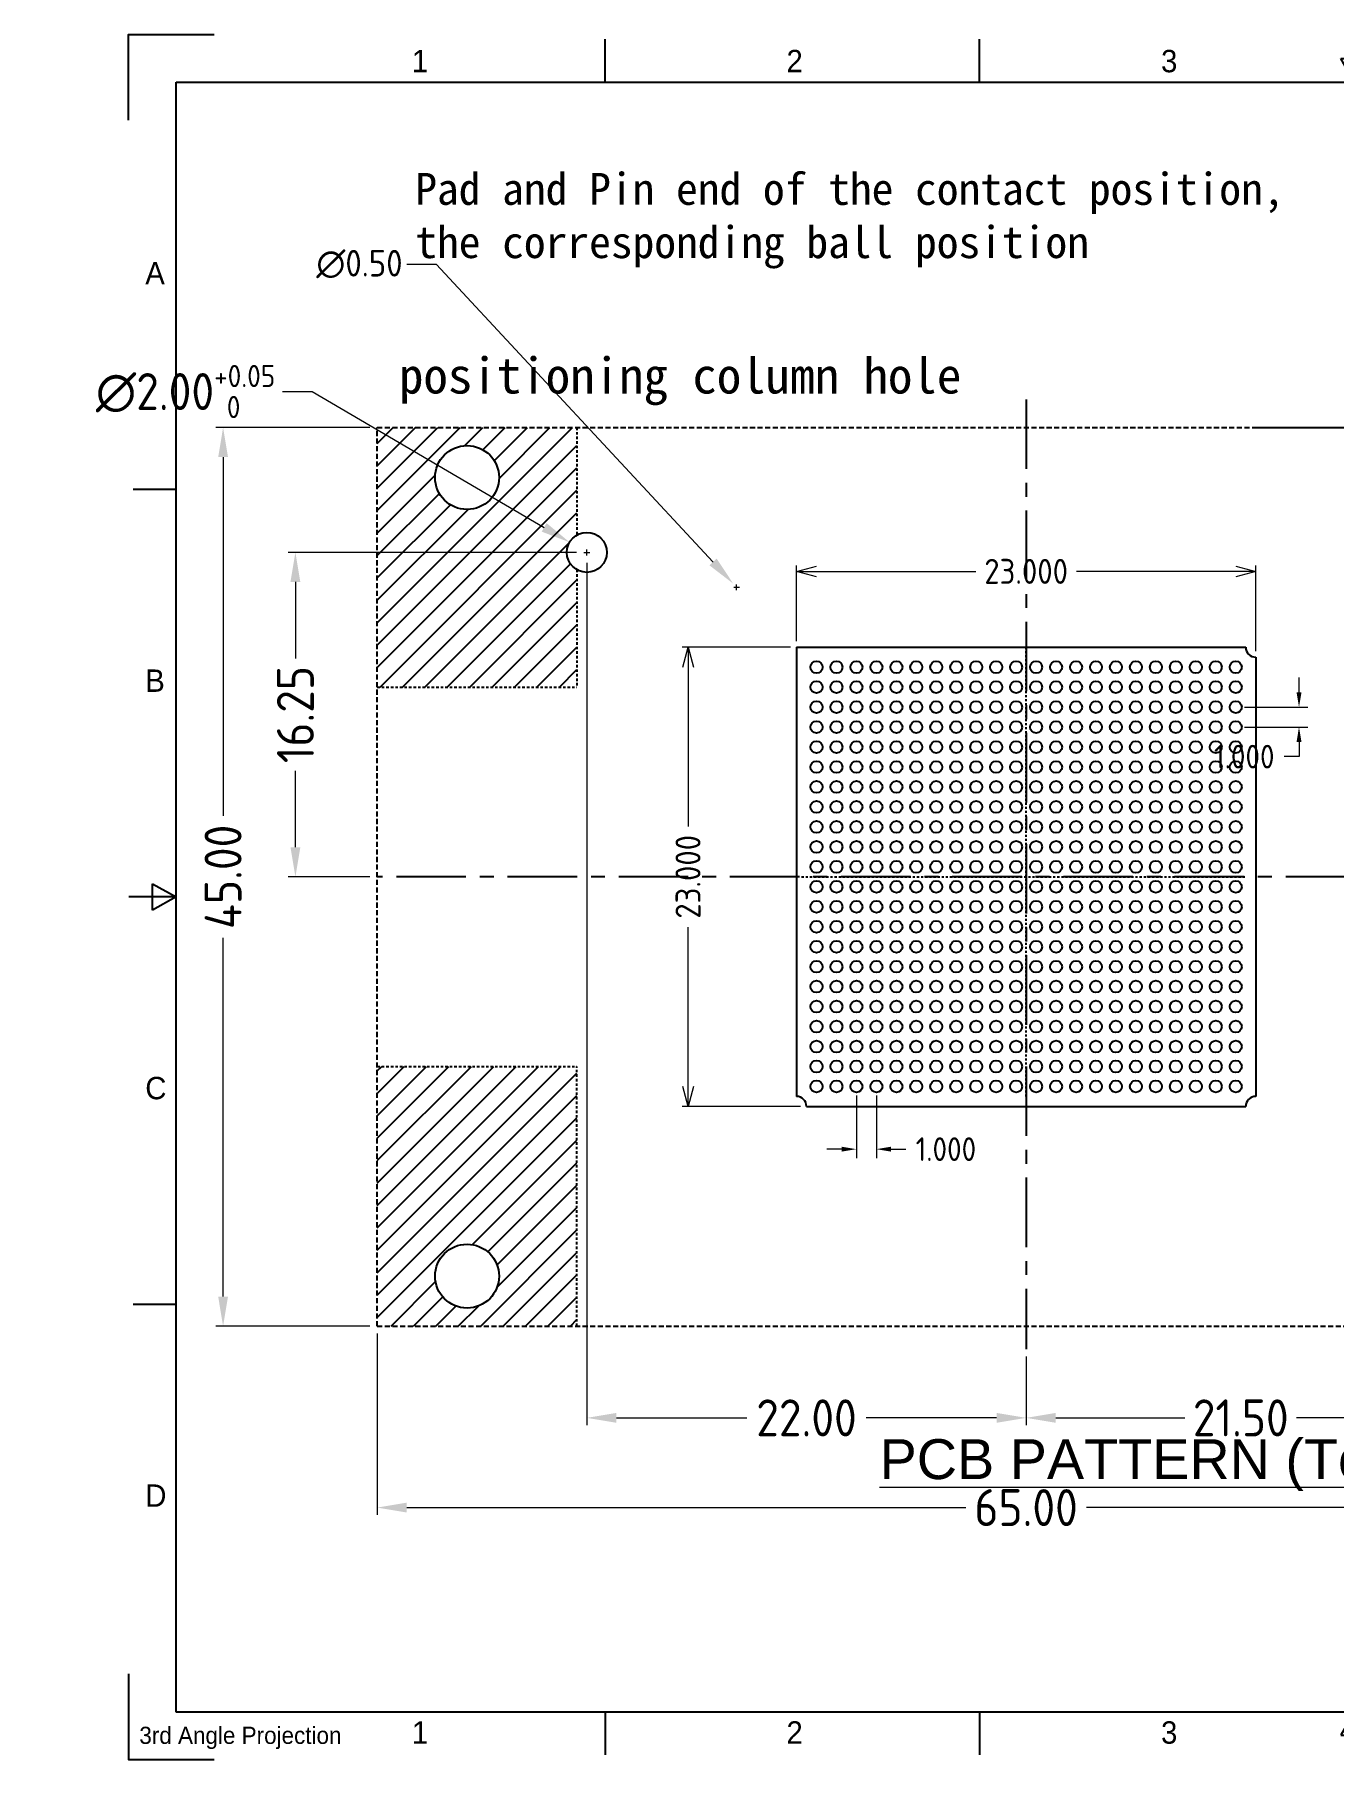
# Model space of a CAD drawing. Header units: millimetres. Extents: x 100 to 228, y 88 to 175.
# Drawn here: x 100.1 to 165.2, y 88.2 to 174.6 of the extents above; entities that cross this region are included whole.
import ezdxf

# ---------------------------------------------------------------- set-up
doc = ezdxf.new("R2010")
doc.units = ezdxf.units.MM
doc.header["$LTSCALE"] = 0.1
doc.header["$PDSIZE"] = -1
doc.linetypes.add('CENTER', pattern=[10.16, 6.35, -1.27, 1.27, -1.27])
doc.linetypes.add('HIDDEN', pattern=[1.905, 1.27, -0.635])
for name, color, linetype in [('DEFAULT_2', 8, 'HIDDEN'), ('DIM', 3, 'Continuous'), ('TuKuang', 7, 'Continuous'), ('翻蓋定位塊2x2', 30, 'Continuous')]:
    doc.layers.add(name, color=color, linetype=linetype)
doc.styles.add('1', font='romans.shx', dxfattribs={"height": 2.5})
doc.styles.add('1111', font='isocp.shx', dxfattribs={"bigfont": 'gbcbig.shx'})
doc.styles.get("Standard").update_dxf_attribs({"font": ''})
doc.styles.get('Standard').set_extended_font_data('SimSun')
doc.dimstyles.new('1111', dxfattribs={"dimtxt": 2.5, "dimasz": 0.2, "dimexe": 0.6, "dimexo": 0.6, "dimtad": 0, "dimdec": 3, "dimzin": 1, "dimdsep": 46, "dimtxsty": '1111', "dimcen": 0.2, "dimclrd": 97, "dimclre": 97, "dimclrt": 3, "dimazin": 0, "dimtfac": 1, "dimtdec": 3, "dimtofl": 0, "dimtmove": 0, "dimatfit": 3, "dimfxl": 1, "dimlwd": 5, "dimlwe": 5, "dimarcsym": 0})
doc.dimstyles.new('1111$0', dxfattribs={"dimtxt": 2.5, "dimasz": 2.5, "dimexe": 0.6, "dimexo": 0.6, "dimtad": 0, "dimdec": 3, "dimzin": 1, "dimdsep": 46, "dimtxsty": '1111', "dimcen": 0.2, "dimclrd": 97, "dimclre": 97, "dimclrt": 3, "dimazin": 0, "dimtfac": 1, "dimtdec": 3, "dimtofl": 0, "dimtmove": 0, "dimatfit": 3, "dimfxl": 1, "dimlwd": 5, "dimlwe": 5, "dimarcsym": 0})

# ---------------------------------------------------------------- blocks, each defined once
blk = doc.blocks.new('asdf456')
at = {"color": 8}
for p, q in [((1449.22, 152.96), (1448.09, 154.93)), ((1448.09, 154.93), (1450.34, 154.93)), ((1450.34, 154.93), (1449.22, 152.96)), ((1348.08, 83.25), (1348.08, 85.49)), ((1348.08, 85.49), (1350.05, 84.37)), ((1350.05, 84.37), (1348.08, 83.25)), ((1550.36, 85.49), (1548.39, 84.37)), ((1548.39, 84.37), (1550.36, 83.25)), ((1550.36, 83.25), (1550.36, 85.49)), ((1449.22, 15.77), (1448.09, 13.81)), ((1450.34, 13.81), (1449.22, 15.77)), ((1448.09, 13.81), (1450.34, 13.81))]:
    blk.add_line(p, q, dxfattribs=at)
at = {"layer": 'TuKuang', "color": 8}
for p, q in [((1449.22, 152.96), (1449.22, 156.94)), ((1386.16, 152.96), (1386.16, 156.57)), ((1417.69, 152.96), (1417.69, 156.57)), ((1480.75, 152.96), (1480.75, 156.57)), ((1512.28, 152.96), (1512.28, 156.57)), ((1350.05, 15.77), (1350.05, 152.96)), ((1350.05, 152.96), (1548.39, 152.96)), ((1548.39, 152.96), (1548.39, 15.77)), ((1350.05, 118.67), (1346.44, 118.67)), ((1548.39, 118.67), (1552, 118.67)), ((1350.05, 84.37), (1346.07, 84.37)), ((1548.39, 84.37), (1552.36, 84.37)), ((1350.05, 50.07), (1346.44, 50.07)), ((1548.39, 50.07), (1552, 50.07)), ((1548.39, 15.77), (1350.05, 15.77)), ((1386.16, 15.77), (1386.16, 12.16)), ((1417.69, 15.77), (1417.69, 12.16)), ((1449.22, 15.77), (1449.22, 11.8)), ((1480.75, 15.77), (1480.75, 12.16)), ((1512.28, 15.77), (1512.28, 12.16))]:
    blk.add_line(p, q, dxfattribs=at)
for points in [[(1346.05, 149.74), (1346.05, 156.96), (1353.27, 156.96)], [(1552.39, 149.74), (1552.39, 156.96), (1545.17, 156.96)], [(1346.05, 18.99), (1346.05, 11.77), (1353.27, 11.77)], [(1552.39, 18.99), (1552.39, 11.77), (1545.17, 11.77)]]:
    blk.add_lwpolyline(points, dxfattribs=at)
at = {"color": 8, "char_height": 1.8844, "attachment_point": 1, "style": '1'}
for s, insert, width in [('{\\f@Gulim|b0|i0|c0|p34;1}', (1369.9, 155.67), 8.3008), ('{\\f@Gulim|b0|i0|c134|p34;2}', (1401.43, 155.67), 8.3008), ('{\\f@Gulim|b0|i0|c134|p34;3}', (1432.96, 155.67), 8.3008), ('{\\f@Gulim|b0|i0|c134|p34;4}', (1464.49, 155.67), 8.3008), ('{\\f@Gulim|b0|i0|c134|p34;5}', (1496.02, 155.67), 8.3008), ('{\\f@Gulim|b0|i0|c134|p34;6}', (1529.35, 155.67), 8.3008), ('{\\f@Gulim|b0|i0|c134|p34;A}', (1347.46, 137.82), 9.0416), ('{\\f@Gulim|b0|i0|c134|p34;A}', (1549.26, 137.82), 9.0416), ('{\\f@Gulim|b0|i0|c134|p34;B}', (1347.46, 103.52), 9.0416), ('{\\f@Gulim|b0|i0|c134|p34;B}', (1549.26, 103.52), 9.0416), ('{\\f@Gulim|b0|i0|c134|p34;C}', (1347.46, 69.23), 9.0416), ('{\\f@Gulim|b0|i0|c134|p34;C}', (1549.26, 69.23), 9.0416), ('{\\f@Gulim|b0|i0|c134|p34;D}', (1347.46, 34.93), 9.0416), ('{\\f@Gulim|b0|i0|c134|p34;D}', (1549.26, 34.93), 9.0416), ('{\\f@Gulim|b0|i0|c0|p34;1}', (1369.9, 14.99), 8.3008), ('{\\f@Gulim|b0|i0|c134|p34;2}', (1401.43, 14.99), 8.3008), ('{\\f@Gulim|b0|i0|c134|p34;3}', (1432.96, 14.99), 8.3008), ('{\\f@Gulim|b0|i0|c134|p34;4}', (1464.49, 14.99), 8.3008), ('{\\f@Gulim|b0|i0|c134|p34;5}', (1496.02, 14.99), 8.3008), ('{\\f@Gulim|b0|i0|c134|p34;6}', (1529.35, 14.99), 8.3008)]:
    blk.add_mtext(s, dxfattribs=dict(at, insert=insert, width=width))
at = {"layer": 'TuKuang', "color": 8, "lineweight": 9, "insert": (1346.96, 14.53), "char_height": 1.4441, "width": 18.5479, "attachment_point": 1}
blk.add_mtext('{\\f@Gulim|b0|i0|c0|p34;\\C8;3rd Angle Projection}', dxfattribs=at)
blk = doc.blocks.new('*D15')
at = {"layer": 'DEFPOINTS', "color": 0, "transparency": 16777216}
for p in [(109.561, 154.931), (117.282, 154.931), (117.282, 109.931)]:
    blk.add_point(p, dxfattribs=at)
at = {"layer": 'DIM', "color": 97, "lineweight": 5, "transparency": 16777216}
for p, q in [((116.912, 154.931), (109.191, 154.931)), ((109.561, 153.451), (109.561, 135.484)), ((109.561, 111.411), (109.561, 129.378)), ((116.912, 109.931), (109.191, 109.931))]:
    blk.add_line(p, q, dxfattribs=at)
at = {"layer": 'DIM', "color": 97, "transparency": 16777216}
for points in [[(109.315, 153.451), (109.808, 153.451), (109.561, 154.931)], [(109.315, 111.411), (109.808, 111.411), (109.561, 109.931)]]:
    blk.add_solid(points, dxfattribs=at)
at = {"layer": 'DIM', "color": 3, "transparency": 16777216, "insert": (109.561, 132.431), "char_height": 1.85, "attachment_point": 5, "rotation": 90, "style": '1111'}
blk.add_mtext('45.00', dxfattribs=at)
blk = doc.blocks.new('*D16')
at = {"layer": 'DEFPOINTS', "color": 0, "transparency": 16777216}
for p in [(117.282, 109.931), (182.282, 109.931), (182.282, 100.842)]:
    blk.add_point(p, dxfattribs=at)
at = {"layer": 'DIM', "color": 97, "lineweight": 5, "transparency": 16777216}
for p, q in [((117.282, 109.561), (117.282, 100.472)), ((182.282, 109.561), (182.282, 100.472)), ((118.762, 100.842), (146.766, 100.842)), ((180.802, 100.842), (152.798, 100.842))]:
    blk.add_line(p, q, dxfattribs=at)
at = {"layer": 'DIM', "color": 97, "transparency": 16777216}
for points in [[(118.762, 101.088), (118.762, 100.595), (117.282, 100.842)], [(180.802, 101.088), (180.802, 100.595), (182.282, 100.842)]]:
    blk.add_solid(points, dxfattribs=at)
at = {"layer": 'DIM', "color": 3, "transparency": 16777216, "insert": (149.782, 100.842), "char_height": 1.85, "attachment_point": 5, "style": '1111'}
blk.add_mtext('65.00', dxfattribs=at)
blk = doc.blocks.new('*D17')
at = {"layer": 'DEFPOINTS', "color": 0, "transparency": 16777216}
for p in [(126.919, 149.186), (128.645, 148.176)]:
    blk.add_point(p, dxfattribs=at)
at = {"layer": 'DIM', "color": 97, "lineweight": 5, "transparency": 16777216}
for p, q in [((112.542, 156.738), (114.022, 156.738)), ((114.022, 156.738), (125.642, 149.934)), ((127.634, 148.681), (127.93, 148.681)), ((127.782, 148.533), (127.782, 148.829))]:
    blk.add_line(p, q, dxfattribs=at)
at = {"layer": 'DIM', "color": 97, "transparency": 16777216}
blk.add_solid([(125.766, 150.147), (125.517, 149.721), (126.919, 149.186)], dxfattribs=at)
at = {"layer": 'DIM', "color": 3, "transparency": 16777216, "insert": (107.682, 156.738), "char_height": 1.85, "attachment_point": 5, "style": '1111'}
blk.add_mtext('\\A1;∅2.00{\\H1.110000;\\S+0.05^  0;}', dxfattribs=at)
blk = doc.blocks.new('*D19')
at = {"layer": 'DEFPOINTS', "color": 0, "transparency": 16777216}
for p in [(135.112, 147.116), (135.452, 146.749)]:
    blk.add_point(p, dxfattribs=at)
at = {"layer": 'DIM', "color": 97, "lineweight": 5, "transparency": 16777216}
for p, q in [((118.759, 163.12), (120.239, 163.12)), ((120.239, 163.12), (134.104, 148.2)), ((135.134, 146.932), (135.43, 146.932)), ((135.282, 146.784), (135.282, 147.08))]:
    blk.add_line(p, q, dxfattribs=at)
at = {"layer": 'DIM', "color": 97, "transparency": 16777216}
blk.add_solid([(134.285, 148.368), (133.923, 148.032), (135.112, 147.116)], dxfattribs=at)
at = {"layer": 'DIM', "color": 3, "transparency": 16777216, "insert": (116.391, 163.12), "char_height": 1.332, "attachment_point": 5, "style": '1111'}
blk.add_mtext('∅0.50', dxfattribs=at)
blk = doc.blocks.new('*D20')
at = {"layer": 'DEFPOINTS', "color": 0, "transparency": 16777216}
for p in [(127.634, 148.681), (113.183, 132.432), (117.282, 132.432)]:
    blk.add_point(p, dxfattribs=at)
at = {"layer": 'DIM', "color": 97, "lineweight": 5, "transparency": 16777216}
for p, q in [((127.264, 148.681), (112.813, 148.681)), ((113.183, 147.201), (113.183, 143.37)), ((113.183, 133.912), (113.183, 137.744)), ((116.912, 132.432), (112.813, 132.432))]:
    blk.add_line(p, q, dxfattribs=at)
at = {"layer": 'DIM', "color": 97, "transparency": 16777216}
for points in [[(112.936, 147.201), (113.429, 147.201), (113.183, 148.681)], [(112.936, 133.912), (113.429, 133.912), (113.183, 132.432)]]:
    blk.add_solid(points, dxfattribs=at)
at = {"layer": 'DIM', "color": 3, "transparency": 16777216, "insert": (113.183, 140.557), "char_height": 1.85, "attachment_point": 5, "rotation": 90, "style": '1111'}
blk.add_mtext('16.25', dxfattribs=at)
blk = doc.blocks.new('*D21')
at = {"layer": 'DEFPOINTS', "color": 0, "transparency": 16777216}
for p in [(127.782, 148.533), (149.782, 108.773), (149.782, 105.335)]:
    blk.add_point(p, dxfattribs=at)
at = {"layer": 'DIM', "color": 97, "lineweight": 5, "transparency": 16777216}
for p, q in [((127.782, 148.163), (127.782, 104.965)), ((149.782, 108.403), (149.782, 104.965)), ((129.262, 105.335), (135.798, 105.335)), ((148.302, 105.335), (141.766, 105.335))]:
    blk.add_line(p, q, dxfattribs=at)
at = {"layer": 'DIM', "color": 97, "transparency": 16777216}
for points in [[(129.262, 105.582), (129.262, 105.089), (127.782, 105.335)], [(148.302, 105.582), (148.302, 105.089), (149.782, 105.335)]]:
    blk.add_solid(points, dxfattribs=at)
at = {"layer": 'DIM', "color": 3, "transparency": 16777216, "insert": (138.782, 105.335), "char_height": 1.85, "attachment_point": 5, "style": '1111'}
blk.add_mtext('22.00', dxfattribs=at)
blk = doc.blocks.new('*D22')
at = {"layer": 'DEFPOINTS', "color": 0, "transparency": 16777216}
for p in [(171.282, 116.033), (149.782, 108.773), (149.782, 105.335)]:
    blk.add_point(p, dxfattribs=at)
at = {"layer": 'DIM', "color": 97, "lineweight": 5, "transparency": 16777216}
for p, q in [((171.282, 115.663), (171.282, 104.965)), ((149.782, 108.403), (149.782, 104.965)), ((151.262, 105.335), (157.733, 105.335)), ((169.802, 105.335), (163.331, 105.335))]:
    blk.add_line(p, q, dxfattribs=at)
at = {"layer": 'DIM', "color": 97, "transparency": 16777216}
for points in [[(151.262, 105.582), (151.262, 105.089), (149.782, 105.335)], [(169.802, 105.582), (169.802, 105.089), (171.282, 105.335)]]:
    blk.add_solid(points, dxfattribs=at)
at = {"layer": 'DIM', "color": 3, "transparency": 16777216, "insert": (160.532, 105.335), "char_height": 1.85, "attachment_point": 5, "style": '1111'}
blk.add_mtext('21.50', dxfattribs=at)
blk = doc.blocks.new('*D24')
at = {"color": 97, "lineweight": 5, "transparency": 16777216}
for p, q in [((141.282, 121.488), (141.282, 118.349)), ((142.282, 121.488), (142.282, 118.349)), ((140.542, 118.793), (139.802, 118.793)), ((143.022, 118.793), (143.762, 118.793))]:
    blk.add_line(p, q, dxfattribs=at)
at = {"color": 97, "transparency": 16777216}
for points in [[(140.542, 118.916), (140.542, 118.669), (141.282, 118.793)], [(143.022, 118.916), (143.022, 118.669), (142.282, 118.793)]]:
    blk.add_solid(points, dxfattribs=at)
at = {"layer": 'DEFPOINTS', "color": 0, "transparency": 16777216}
for p in [(141.282, 121.932), (142.282, 121.932), (142.282, 118.793)]:
    blk.add_point(p, dxfattribs=at)
at = {"color": 3, "transparency": 16777216, "insert": (145.764, 118.793), "char_height": 1.184, "attachment_point": 5, "style": '1111'}
blk.add_mtext('1.000', dxfattribs=at)
blk = doc.blocks.new('*D25')
at = {"color": 97, "lineweight": 5, "transparency": 16777216}
for p, q in [((163.45, 141.672), (163.45, 142.412)), ((160.726, 140.932), (163.894, 140.932)), ((160.726, 139.932), (163.894, 139.932)), ((163.45, 139.192), (163.45, 138.452)), ((163.45, 138.452), (162.71, 138.452))]:
    blk.add_line(p, q, dxfattribs=at)
at = {"color": 97, "transparency": 16777216}
for points in [[(163.327, 141.672), (163.574, 141.672), (163.45, 140.932)], [(163.327, 139.192), (163.574, 139.192), (163.45, 139.932)]]:
    blk.add_solid(points, dxfattribs=at)
at = {"layer": 'DEFPOINTS', "color": 0, "transparency": 16777216}
for p in [(160.282, 140.932), (160.282, 139.932), (163.45, 139.932)]:
    blk.add_point(p, dxfattribs=at)
at = {"color": 3, "transparency": 16777216, "insert": (160.708, 138.452), "char_height": 1.184, "attachment_point": 5, "style": '1111'}
blk.add_mtext('1.000', dxfattribs=at)
blk = doc.blocks.new('_Open30')
at = {"color": 0, "linetype": 'ByBlock', "lineweight": -2}
for p, q in [((-1, 0.268), (0, 0)), ((0, 0), (-1, -0.268)), ((0, 0), (-1, 0))]:
    blk.add_line(p, q, dxfattribs=at)
blk = doc.blocks.new('*D26')
at = {"color": 97, "lineweight": 5, "ltscale": 0.5, "transparency": 16777216}
for p, q in [((137.982, 143.932), (132.548, 143.932)), ((132.848, 142.932), (132.848, 134.949)), ((132.848, 121.932), (132.848, 129.916)), ((138.482, 120.932), (132.548, 120.932))]:
    blk.add_line(p, q, dxfattribs=at)
at = {"layer": 'DEFPOINTS', "color": 0, "ltscale": 0.5, "transparency": 16777216}
for p in [(138.282, 143.932), (132.848, 120.932), (138.782, 120.932)]:
    blk.add_point(p, dxfattribs=at)
at = {"color": 97, "lineweight": 5, "ltscale": 0.5, "transparency": 16777216}
for p, rotation in [((132.848, 143.932), 90), ((132.848, 120.932), 270)]:
    blk.add_blockref('_Open30', p, dxfattribs=dict(at, rotation=rotation))
at = {"color": 3, "ltscale": 0.5, "transparency": 16777216, "insert": (132.848, 132.432), "char_height": 1.25, "attachment_point": 5, "rotation": 90, "style": '1111'}
blk.add_mtext('23.000', dxfattribs=at)
blk = doc.blocks.new('*D27')
at = {"color": 97, "lineweight": 5, "ltscale": 0.5, "transparency": 16777216}
for p, q in [((138.282, 144.232), (138.282, 148.03)), ((161.282, 143.732), (161.282, 148.03)), ((139.282, 147.73), (147.266, 147.73)), ((160.282, 147.73), (152.298, 147.73))]:
    blk.add_line(p, q, dxfattribs=at)
at = {"layer": 'DEFPOINTS', "color": 0, "ltscale": 0.5, "transparency": 16777216}
for p in [(161.282, 147.73), (138.282, 143.932), (161.282, 143.432)]:
    blk.add_point(p, dxfattribs=at)
at = {"color": 97, "lineweight": 5, "ltscale": 0.5, "transparency": 16777216, "rotation": 180}
blk.add_blockref('_Open30', (138.282, 147.73), dxfattribs=at)
at = {"color": 97, "lineweight": 5, "ltscale": 0.5, "transparency": 16777216}
blk.add_blockref('_Open30', (161.282, 147.73), dxfattribs=at)
at = {"color": 3, "ltscale": 0.5, "transparency": 16777216, "insert": (149.782, 147.73), "char_height": 1.25, "attachment_point": 5, "style": '1111'}
blk.add_mtext('23.000', dxfattribs=at)

msp = doc.modelspace()

# ---------------------------------------------------------------- hatches: boundary and pattern name
at = {"ltscale": 0.5}
h = msp.add_hatch(dxfattribs=at)
h.set_pattern_fill('ANSI31', color=0, scale=0.25, style=0)
h.set_pattern_definition([(45, (-601.6315, 787.8767), (-0.561266, 0.561266), [])])
h.paths.add_polyline_path([(127.2819, 122.9312), (117.2819, 122.9312), (117.2819, 109.9312), (127.2819, 109.9312)])
h.paths.add_polyline_path([(123.3819, 112.4338, -1), (120.1819, 112.4338, -1)], flags=16)
h.paths.add_polyline_path([(127.2819, 147.8151, -0.2679492), (126.7819, 148.6812, -0.2679492), (127.2819, 149.5472), (127.2819, 154.9312), (117.2819, 154.9312), (117.2819, 141.9338), (127.2819, 141.9338)])
h.paths.add_polyline_path([(120.1819, 152.4312, -1), (123.3819, 152.4312, -1)], flags=16)
h.paths.add_polyline_path([(182.2819, 154.9312), (172.2819, 154.9312), (172.2819, 141.9338), (182.2819, 141.9338)])
h.paths.add_polyline_path([(176.1819, 152.4312, -1), (179.3819, 152.4312, -1)], flags=16)
h.paths.add_polyline_path([(182.2819, 122.9312), (172.2819, 122.9312), (172.2819, 109.9312), (182.2819, 109.9312)])
h.paths.add_polyline_path([(179.3819, 112.4338, -1), (176.1819, 112.4338, -1)], flags=16)

# ---------------------------------------------------------------- linework, layer by layer
at = {"linetype": 'HIDDEN', "ltscale": 2}
for p, q in [((117.2819, 154.9312), (182.2819, 154.9312)), ((117.2819, 109.9312), (117.2819, 154.9312)), ((117.2819, 109.9312), (182.2819, 109.9312))]:
    msp.add_line(p, q, dxfattribs=at)
at = {"color": 0}
for p, q in [((161.1819, 154.9312), (182.2819, 154.9312)), ((138.2819, 143.9325), (138.2819, 121.4325)), ((138.2819, 143.9325), (160.7819, 143.9325)), ((161.2819, 143.4325), (161.2819, 121.4325)), ((138.7819, 120.9325), (160.7819, 120.9325))]:
    msp.add_line(p, q, dxfattribs=at)
at = {"color": 1, "linetype": 'CENTER', "ltscale": 0.09}
msp.add_line((149.7819, 121.4325), (149.7819, 143.9325), dxfattribs=at)
at = {"color": 1, "linetype": 'CENTER', "ltscale": 0.178}
msp.add_line((138.5319, 132.4325), (160.7819, 132.4325), dxfattribs=at)
at = {"color": 0}
for centre, radius in [((121.7819, 152.4312), 1.6), ((139.2819, 142.9325), 0.3), ((140.2819, 142.9325), 0.3), ((141.2819, 142.9325), 0.3), ((142.2819, 142.9325), 0.3), ((143.2819, 142.9325), 0.3), ((144.2819, 142.9325), 0.3), ((145.2819, 142.9325), 0.3), ((146.2819, 142.9325), 0.3), ((147.2819, 142.9325), 0.3), ((148.2819, 142.9325), 0.3), ((149.2819, 142.9325), 0.3), ((150.2819, 142.9325), 0.3), ((151.2819, 142.9325), 0.3), ((152.2819, 142.9325), 0.3), ((153.2819, 142.9325), 0.3), ((154.2819, 142.9325), 0.3), ((155.2819, 142.9325), 0.3), ((156.2819, 142.9325), 0.3), ((157.2819, 142.9325), 0.3), ((158.2819, 142.9325), 0.3), ((159.2819, 142.9325), 0.3), ((160.2819, 142.9325), 0.3), ((139.2819, 141.9325), 0.3), ((140.2819, 141.9325), 0.3), ((141.2819, 141.9325), 0.3), ((142.2819, 141.9325), 0.3), ((143.2819, 141.9325), 0.3), ((144.2819, 141.9325), 0.3), ((145.2819, 141.9325), 0.3), ((146.2819, 141.9325), 0.3), ((147.2819, 141.9325), 0.3), ((148.2819, 141.9325), 0.3), ((149.2819, 141.9325), 0.3), ((150.2819, 141.9325), 0.3), ((151.2819, 141.9325), 0.3), ((152.2819, 141.9325), 0.3), ((153.2819, 141.9325), 0.3), ((154.2819, 141.9325), 0.3), ((155.2819, 141.9325), 0.3), ((156.2819, 141.9325), 0.3), ((157.2819, 141.9325), 0.3), ((158.2819, 141.9325), 0.3), ((159.2819, 141.9325), 0.3), ((160.2819, 141.9325), 0.3), ((139.2819, 140.9325), 0.3), ((140.2819, 140.9325), 0.3), ((141.2819, 140.9325), 0.3), ((142.2819, 140.9325), 0.3), ((143.2819, 140.9325), 0.3), ((144.2819, 140.9325), 0.3), ((145.2819, 140.9325), 0.3), ((146.2819, 140.9325), 0.3), ((147.2819, 140.9325), 0.3), ((148.2819, 140.9325), 0.3), ((149.2819, 140.9325), 0.3), ((150.2819, 140.9325), 0.3), ((151.2819, 140.9325), 0.3), ((152.2819, 140.9325), 0.3), ((153.2819, 140.9325), 0.3), ((154.2819, 140.9325), 0.3), ((155.2819, 140.9325), 0.3), ((156.2819, 140.9325), 0.3), ((157.2819, 140.9325), 0.3), ((158.2819, 140.9325), 0.3), ((159.2819, 140.9325), 0.3), ((160.2819, 140.9325), 0.3), ((139.2819, 139.9325), 0.3), ((140.2819, 139.9325), 0.3), ((141.2819, 139.9325), 0.3), ((142.2819, 139.9325), 0.3), ((143.2819, 139.9325), 0.3), ((144.2819, 139.9325), 0.3), ((145.2819, 139.9325), 0.3), ((146.2819, 139.9325), 0.3), ((147.2819, 139.9325), 0.3), ((148.2819, 139.9325), 0.3), ((149.2819, 139.9325), 0.3), ((150.2819, 139.9325), 0.3), ((151.2819, 139.9325), 0.3), ((152.2819, 139.9325), 0.3), ((153.2819, 139.9325), 0.3), ((154.2819, 139.9325), 0.3), ((155.2819, 139.9325), 0.3), ((156.2819, 139.9325), 0.3), ((157.2819, 139.9325), 0.3), ((158.2819, 139.9325), 0.3), ((159.2819, 139.9325), 0.3), ((160.2819, 139.9325), 0.3), ((139.2819, 138.9325), 0.3), ((140.2819, 138.9325), 0.3), ((141.2819, 138.9325), 0.3), ((142.2819, 138.9325), 0.3), ((143.2819, 138.9325), 0.3), ((144.2819, 138.9325), 0.3), ((145.2819, 138.9325), 0.3), ((146.2819, 138.9325), 0.3), ((147.2819, 138.9325), 0.3), ((148.2819, 138.9325), 0.3), ((149.2819, 138.9325), 0.3), ((150.2819, 138.9325), 0.3), ((151.2819, 138.9325), 0.3), ((152.2819, 138.9325), 0.3), ((153.2819, 138.9325), 0.3), ((154.2819, 138.9325), 0.3), ((155.2819, 138.9325), 0.3), ((156.2819, 138.9325), 0.3), ((157.2819, 138.9325), 0.3), ((158.2819, 138.9325), 0.3), ((159.2819, 138.9325), 0.3), ((160.2819, 138.9325), 0.3), ((139.2819, 137.9325), 0.3), ((140.2819, 137.9325), 0.3), ((141.2819, 137.9325), 0.3), ((142.2819, 137.9325), 0.3), ((143.2819, 137.9325), 0.3), ((144.2819, 137.9325), 0.3), ((145.2819, 137.9325), 0.3), ((146.2819, 137.9325), 0.3), ((147.2819, 137.9325), 0.3), ((148.2819, 137.9325), 0.3), ((149.2819, 137.9325), 0.3), ((150.2819, 137.9325), 0.3), ((151.2819, 137.9325), 0.3), ((152.2819, 137.9325), 0.3), ((153.2819, 137.9325), 0.3), ((154.2819, 137.9325), 0.3), ((155.2819, 137.9325), 0.3), ((156.2819, 137.9325), 0.3), ((157.2819, 137.9325), 0.3), ((158.2819, 137.9325), 0.3), ((159.2819, 137.9325), 0.3), ((160.2819, 137.9325), 0.3), ((139.2819, 136.9325), 0.3), ((140.2819, 136.9325), 0.3), ((141.2819, 136.9325), 0.3), ((142.2819, 136.9325), 0.3), ((143.2819, 136.9325), 0.3), ((144.2819, 136.9325), 0.3), ((145.2819, 136.9325), 0.3), ((146.2819, 136.9325), 0.3), ((147.2819, 136.9325), 0.3), ((148.2819, 136.9325), 0.3), ((149.2819, 136.9325), 0.3), ((150.2819, 136.9325), 0.3), ((151.2819, 136.9325), 0.3), ((152.2819, 136.9325), 0.3), ((153.2819, 136.9325), 0.3), ((154.2819, 136.9325), 0.3), ((155.2819, 136.9325), 0.3), ((156.2819, 136.9325), 0.3), ((157.2819, 136.9325), 0.3), ((158.2819, 136.9325), 0.3), ((159.2819, 136.9325), 0.3), ((160.2819, 136.9325), 0.3), ((139.2819, 135.9325), 0.3), ((140.2819, 135.9325), 0.3), ((141.2819, 135.9325), 0.3), ((142.2819, 135.9325), 0.3), ((143.2819, 135.9325), 0.3), ((144.2819, 135.9325), 0.3), ((145.2819, 135.9325), 0.3), ((146.2819, 135.9325), 0.3), ((147.2819, 135.9325), 0.3), ((148.2819, 135.9325), 0.3), ((149.2819, 135.9325), 0.3), ((150.2819, 135.9325), 0.3), ((151.2819, 135.9325), 0.3), ((152.2819, 135.9325), 0.3), ((153.2819, 135.9325), 0.3), ((154.2819, 135.9325), 0.3), ((155.2819, 135.9325), 0.3), ((156.2819, 135.9325), 0.3), ((157.2819, 135.9325), 0.3), ((158.2819, 135.9325), 0.3), ((159.2819, 135.9325), 0.3), ((160.2819, 135.9325), 0.3), ((139.2819, 134.9325), 0.3), ((140.2819, 134.9325), 0.3), ((141.2819, 134.9325), 0.3), ((142.2819, 134.9325), 0.3), ((143.2819, 134.9325), 0.3), ((144.2819, 134.9325), 0.3), ((145.2819, 134.9325), 0.3), ((146.2819, 134.9325), 0.3), ((147.2819, 134.9325), 0.3), ((148.2819, 134.9325), 0.3), ((149.2819, 134.9325), 0.3), ((150.2819, 134.9325), 0.3), ((151.2819, 134.9325), 0.3), ((152.2819, 134.9325), 0.3), ((153.2819, 134.9325), 0.3), ((154.2819, 134.9325), 0.3), ((155.2819, 134.9325), 0.3), ((156.2819, 134.9325), 0.3), ((157.2819, 134.9325), 0.3), ((158.2819, 134.9325), 0.3), ((159.2819, 134.9325), 0.3), ((160.2819, 134.9325), 0.3), ((139.2819, 133.9325), 0.3), ((140.2819, 133.9325), 0.3), ((141.2819, 133.9325), 0.3), ((142.2819, 133.9325), 0.3), ((143.2819, 133.9325), 0.3), ((144.2819, 133.9325), 0.3), ((145.2819, 133.9325), 0.3), ((146.2819, 133.9325), 0.3), ((147.2819, 133.9325), 0.3), ((148.2819, 133.9325), 0.3), ((149.2819, 133.9325), 0.3), ((150.2819, 133.9325), 0.3), ((151.2819, 133.9325), 0.3), ((152.2819, 133.9325), 0.3), ((153.2819, 133.9325), 0.3), ((154.2819, 133.9325), 0.3), ((155.2819, 133.9325), 0.3), ((156.2819, 133.9325), 0.3), ((157.2819, 133.9325), 0.3), ((158.2819, 133.9325), 0.3), ((159.2819, 133.9325), 0.3), ((160.2819, 133.9325), 0.3), ((139.2819, 132.9325), 0.3), ((140.2819, 132.9325), 0.3), ((141.2819, 132.9325), 0.3), ((142.2819, 132.9325), 0.3), ((143.2819, 132.9325), 0.3), ((144.2819, 132.9325), 0.3), ((145.2819, 132.9325), 0.3), ((146.2819, 132.9325), 0.3), ((147.2819, 132.9325), 0.3), ((148.2819, 132.9325), 0.3), ((149.2819, 132.9325), 0.3), ((150.2819, 132.9325), 0.3), ((151.2819, 132.9325), 0.3), ((152.2819, 132.9325), 0.3), ((153.2819, 132.9325), 0.3), ((154.2819, 132.9325), 0.3), ((155.2819, 132.9325), 0.3), ((156.2819, 132.9325), 0.3), ((157.2819, 132.9325), 0.3), ((158.2819, 132.9325), 0.3), ((159.2819, 132.9325), 0.3), ((160.2819, 132.9325), 0.3), ((139.2819, 131.9325), 0.3), ((140.2819, 131.9325), 0.3), ((141.2819, 131.9325), 0.3), ((142.2819, 131.9325), 0.3), ((143.2819, 131.9325), 0.3), ((144.2819, 131.9325), 0.3), ((145.2819, 131.9325), 0.3), ((146.2819, 131.9325), 0.3), ((147.2819, 131.9325), 0.3), ((148.2819, 131.9325), 0.3), ((149.2819, 131.9325), 0.3), ((150.2819, 131.9325), 0.3), ((151.2819, 131.9325), 0.3), ((152.2819, 131.9325), 0.3), ((153.2819, 131.9325), 0.3), ((154.2819, 131.9325), 0.3), ((155.2819, 131.9325), 0.3), ((156.2819, 131.9325), 0.3), ((157.2819, 131.9325), 0.3), ((158.2819, 131.9325), 0.3), ((159.2819, 131.9325), 0.3), ((160.2819, 131.9325), 0.3), ((139.2819, 130.9325), 0.3), ((140.2819, 130.9325), 0.3), ((141.2819, 130.9325), 0.3), ((142.2819, 130.9325), 0.3), ((143.2819, 130.9325), 0.3), ((144.2819, 130.9325), 0.3), ((145.2819, 130.9325), 0.3), ((146.2819, 130.9325), 0.3), ((147.2819, 130.9325), 0.3), ((148.2819, 130.9325), 0.3), ((149.2819, 130.9325), 0.3), ((150.2819, 130.9325), 0.3), ((151.2819, 130.9325), 0.3), ((152.2819, 130.9325), 0.3), ((153.2819, 130.9325), 0.3), ((154.2819, 130.9325), 0.3), ((155.2819, 130.9325), 0.3), ((156.2819, 130.9325), 0.3), ((157.2819, 130.9325), 0.3), ((158.2819, 130.9325), 0.3), ((159.2819, 130.9325), 0.3), ((160.2819, 130.9325), 0.3), ((139.2819, 129.9325), 0.3), ((140.2819, 129.9325), 0.3), ((141.2819, 129.9325), 0.3), ((142.2819, 129.9325), 0.3), ((143.2819, 129.9325), 0.3), ((144.2819, 129.9325), 0.3), ((145.2819, 129.9325), 0.3), ((146.2819, 129.9325), 0.3), ((147.2819, 129.9325), 0.3), ((148.2819, 129.9325), 0.3), ((149.2819, 129.9325), 0.3), ((150.2819, 129.9325), 0.3), ((151.2819, 129.9325), 0.3), ((152.2819, 129.9325), 0.3), ((153.2819, 129.9325), 0.3), ((154.2819, 129.9325), 0.3), ((155.2819, 129.9325), 0.3), ((156.2819, 129.9325), 0.3), ((157.2819, 129.9325), 0.3), ((158.2819, 129.9325), 0.3), ((159.2819, 129.9325), 0.3), ((160.2819, 129.9325), 0.3), ((139.2819, 128.9325), 0.3), ((140.2819, 128.9325), 0.3), ((141.2819, 128.9325), 0.3), ((142.2819, 128.9325), 0.3), ((143.2819, 128.9325), 0.3), ((144.2819, 128.9325), 0.3), ((145.2819, 128.9325), 0.3), ((146.2819, 128.9325), 0.3), ((147.2819, 128.9325), 0.3), ((148.2819, 128.9325), 0.3), ((149.2819, 128.9325), 0.3), ((150.2819, 128.9325), 0.3), ((151.2819, 128.9325), 0.3), ((152.2819, 128.9325), 0.3), ((153.2819, 128.9325), 0.3), ((154.2819, 128.9325), 0.3), ((155.2819, 128.9325), 0.3), ((156.2819, 128.9325), 0.3), ((157.2819, 128.9325), 0.3), ((158.2819, 128.9325), 0.3), ((159.2819, 128.9325), 0.3), ((160.2819, 128.9325), 0.3), ((139.2819, 127.9325), 0.3), ((140.2819, 127.9325), 0.3), ((141.2819, 127.9325), 0.3), ((142.2819, 127.9325), 0.3), ((143.2819, 127.9325), 0.3), ((144.2819, 127.9325), 0.3), ((145.2819, 127.9325), 0.3), ((146.2819, 127.9325), 0.3), ((147.2819, 127.9325), 0.3), ((148.2819, 127.9325), 0.3), ((149.2819, 127.9325), 0.3), ((150.2819, 127.9325), 0.3), ((151.2819, 127.9325), 0.3), ((152.2819, 127.9325), 0.3), ((153.2819, 127.9325), 0.3), ((154.2819, 127.9325), 0.3), ((155.2819, 127.9325), 0.3), ((156.2819, 127.9325), 0.3), ((157.2819, 127.9325), 0.3), ((158.2819, 127.9325), 0.3), ((159.2819, 127.9325), 0.3), ((160.2819, 127.9325), 0.3), ((139.2819, 126.9325), 0.3), ((140.2819, 126.9325), 0.3), ((141.2819, 126.9325), 0.3), ((142.2819, 126.9325), 0.3), ((143.2819, 126.9325), 0.3), ((144.2819, 126.9325), 0.3), ((145.2819, 126.9325), 0.3), ((146.2819, 126.9325), 0.3), ((147.2819, 126.9325), 0.3), ((148.2819, 126.9325), 0.3), ((149.2819, 126.9325), 0.3), ((150.2819, 126.9325), 0.3), ((151.2819, 126.9325), 0.3), ((152.2819, 126.9325), 0.3), ((153.2819, 126.9325), 0.3), ((154.2819, 126.9325), 0.3), ((155.2819, 126.9325), 0.3), ((156.2819, 126.9325), 0.3), ((157.2819, 126.9325), 0.3), ((158.2819, 126.9325), 0.3), ((159.2819, 126.9325), 0.3), ((160.2819, 126.9325), 0.3), ((139.2819, 125.9325), 0.3), ((140.2819, 125.9325), 0.3), ((141.2819, 125.9325), 0.3), ((142.2819, 125.9325), 0.3), ((143.2819, 125.9325), 0.3), ((144.2819, 125.9325), 0.3), ((145.2819, 125.9325), 0.3), ((146.2819, 125.9325), 0.3), ((147.2819, 125.9325), 0.3), ((148.2819, 125.9325), 0.3), ((149.2819, 125.9325), 0.3), ((150.2819, 125.9325), 0.3), ((151.2819, 125.9325), 0.3), ((152.2819, 125.9325), 0.3), ((153.2819, 125.9325), 0.3), ((154.2819, 125.9325), 0.3), ((155.2819, 125.9325), 0.3), ((156.2819, 125.9325), 0.3), ((157.2819, 125.9325), 0.3), ((158.2819, 125.9325), 0.3), ((159.2819, 125.9325), 0.3), ((160.2819, 125.9325), 0.3), ((139.2819, 124.9325), 0.3), ((140.2819, 124.9325), 0.3), ((141.2819, 124.9325), 0.3), ((142.2819, 124.9325), 0.3), ((143.2819, 124.9325), 0.3), ((144.2819, 124.9325), 0.3), ((145.2819, 124.9325), 0.3), ((146.2819, 124.9325), 0.3), ((147.2819, 124.9325), 0.3), ((148.2819, 124.9325), 0.3), ((149.2819, 124.9325), 0.3), ((150.2819, 124.9325), 0.3), ((151.2819, 124.9325), 0.3), ((152.2819, 124.9325), 0.3), ((153.2819, 124.9325), 0.3), ((154.2819, 124.9325), 0.3), ((155.2819, 124.9325), 0.3), ((156.2819, 124.9325), 0.3), ((157.2819, 124.9325), 0.3), ((158.2819, 124.9325), 0.3), ((159.2819, 124.9325), 0.3), ((160.2819, 124.9325), 0.3), ((139.2819, 123.9325), 0.3), ((140.2819, 123.9325), 0.3), ((141.2819, 123.9325), 0.3), ((142.2819, 123.9325), 0.3), ((143.2819, 123.9325), 0.3), ((144.2819, 123.9325), 0.3), ((145.2819, 123.9325), 0.3), ((146.2819, 123.9325), 0.3), ((147.2819, 123.9325), 0.3), ((148.2819, 123.9325), 0.3), ((149.2819, 123.9325), 0.3), ((150.2819, 123.9325), 0.3), ((151.2819, 123.9325), 0.3), ((152.2819, 123.9325), 0.3), ((153.2819, 123.9325), 0.3), ((154.2819, 123.9325), 0.3), ((155.2819, 123.9325), 0.3), ((156.2819, 123.9325), 0.3), ((157.2819, 123.9325), 0.3), ((158.2819, 123.9325), 0.3), ((159.2819, 123.9325), 0.3), ((160.2819, 123.9325), 0.3), ((139.2819, 122.9325), 0.3), ((140.2819, 122.9325), 0.3), ((141.2819, 122.9325), 0.3), ((142.2819, 122.9325), 0.3), ((143.2819, 122.9325), 0.3), ((144.2819, 122.9325), 0.3), ((145.2819, 122.9325), 0.3), ((146.2819, 122.9325), 0.3), ((147.2819, 122.9325), 0.3), ((148.2819, 122.9325), 0.3), ((149.2819, 122.9325), 0.3), ((150.2819, 122.9325), 0.3), ((151.2819, 122.9325), 0.3), ((152.2819, 122.9325), 0.3), ((153.2819, 122.9325), 0.3), ((154.2819, 122.9325), 0.3), ((155.2819, 122.9325), 0.3), ((156.2819, 122.9325), 0.3), ((157.2819, 122.9325), 0.3), ((158.2819, 122.9325), 0.3), ((159.2819, 122.9325), 0.3), ((160.2819, 122.9325), 0.3), ((139.2819, 121.9325), 0.3), ((140.2819, 121.9325), 0.3), ((141.2819, 121.9325), 0.3), ((142.2819, 121.9325), 0.3), ((143.2819, 121.9325), 0.3), ((144.2819, 121.9325), 0.3), ((145.2819, 121.9325), 0.3), ((146.2819, 121.9325), 0.3), ((147.2819, 121.9325), 0.3), ((148.2819, 121.9325), 0.3), ((149.2819, 121.9325), 0.3), ((150.2819, 121.9325), 0.3), ((151.2819, 121.9325), 0.3), ((152.2819, 121.9325), 0.3), ((153.2819, 121.9325), 0.3), ((154.2819, 121.9325), 0.3), ((155.2819, 121.9325), 0.3), ((156.2819, 121.9325), 0.3), ((157.2819, 121.9325), 0.3), ((158.2819, 121.9325), 0.3), ((159.2819, 121.9325), 0.3), ((160.2819, 121.9325), 0.3), ((121.7819, 112.4338), 1.6)]:
    msp.add_circle(centre, radius, dxfattribs=at)
at = {"color": 7, "linetype": 'Continuous'}
msp.add_circle((127.7819, 148.6812), 1, dxfattribs=at)
at = {"color": 0}
for centre, start, end in [((161.2819, 143.9325), 180, 270), ((138.2819, 120.9325), 0, 90), ((161.2819, 120.9325), 90, 180)]:
    msp.add_arc(centre, 0.5, start, end, dxfattribs=at)
at = {"layer": 'DEFAULT_2', "color": 8, "linetype": 'HIDDEN'}
for p, q in [((127.2819, 154.9338), (127.2819, 149.5472)), ((127.2819, 147.8151), (127.2819, 141.9338)), ((117.2819, 141.9338), (127.2819, 141.9338)), ((117.2819, 122.9312), (127.2819, 122.9312)), ((127.2819, 109.9312), (127.2819, 122.9312))]:
    msp.add_line(p, q, dxfattribs=at)
at = {"layer": '翻蓋定位塊2x2', "color": 1, "linetype": 'CENTER', "ltscale": 5.48}
for p, q in [((149.7819, 156.3392), (149.7819, 108.773)), ((182.9696, 132.4325), (117.2819, 132.4325))]:
    msp.add_line(p, q, dxfattribs=at)

# ---------------------------------------------------------------- block references
at = {"xscale": 0.5950493424494426, "yscale": 0.5950493424494426, "zscale": 0.5950493424494426}
msp.add_blockref('asdf456', (-696.141, 81.2184), dxfattribs=at)

# ---------------------------------------------------------------- texts
at = {"color": 3}
msp.add_text('positioning column hole', height=1.8, dxfattribs=at).set_placement((118.3723, 156.6393))
at = {"color": 3, "insert": (119.1856, 167.6887), "char_height": 1.6, "attachment_point": 1}
msp.add_mtext('Pad and Pin end of the contact position, \\Pthe corresponding ball position', dxfattribs=at)
at = {"lineweight": 9, "insert": (142.4431, 104.2675), "char_height": 1.9992, "attachment_point": 1}
msp.add_mtext('{\\fArial|b0|i0|c0|p34;\\LPCB PATTERN (Top View)}', dxfattribs=at)

# ---------------------------------------------------------------- dimensions: what is measured, and where the dimension line sits
at = {"color": 0, "ltscale": 0.5}
dim = msp.add_linear_dim(base=(161.2819, 147.7305), p1=(138.2819, 143.9325), p2=(161.2819, 143.4325), dimstyle='1111$0', override={"dimscale": 0.5, "dimasz": 2, "dimblk": 'Open30', "dimtofl": 1, "dimatfit": 1, "dimldrblk": 'Open30'}, dxfattribs=at)
dim.commit()
dim.dimension.update_dxf_attribs({"geometry": '*D27', "text_midpoint": (149.7819, 147.7305)})
dim = msp.add_linear_dim(base=(132.8479, 120.9325), p1=(138.2819, 143.9325), p2=(138.7819, 120.9325), angle=90, dimstyle='1111$0', override={"dimscale": 0.5, "dimasz": 2, "dimblk": 'Open30', "dimtofl": 1, "dimatfit": 1, "dimldrblk": 'Open30'}, dxfattribs=at)
dim.commit()
dim.dimension.update_dxf_attribs({"geometry": '*D26', "text_midpoint": (132.8479, 132.4325)})
at = {"color": 0}
for base, p1, p2, angle, picture, middle in [((163.4504, 139.9325), (160.2819, 140.9325), (160.2819, 139.9325), 90, '*D25', (160.7082, 138.4525)), ((142.2819, 118.7925), (141.2819, 121.9325), (142.2819, 121.9325), 180, '*D24', (145.764, 118.7925))]:
    dim = msp.add_linear_dim(base=base, p1=p1, p2=p2, angle=angle, dimstyle='1111$0', override={"dimscale": 0.74, "dimtxt": 1.6, "dimasz": 1, "dimtih": 1, "dimtoh": 1}, dxfattribs=at)
    dim.commit()
    dim.dimension.update_dxf_attribs({"geometry": picture, "text_midpoint": middle})
at = {"layer": 'DIM'}
for p1, p2, override, picture, middle in [((135.4521, 146.7493), (135.1117, 147.1156), {"dimscale": 0.74, "dimtxt": 1.8, "dimasz": 2, "dimexe": 0.49975, "dimexo": 0.49975, "dimgap": 0.49975, "dimtoh": 1, "dimdec": 2, "dimtdec": 2}, '*D19', (116.3907, 163.1196)), ((128.6448, 148.1759), (126.9189, 149.1865), {"dimscale": 0.74, "dimasz": 2, "dimexe": 0.49975, "dimexo": 0.49975, "dimgap": 0.49975, "dimtoh": 1, "dimdec": 2, "dimtol": 1, "dimtp": 0.05, "dimtfac": 0.6, "dimtolj": 1}, '*D17', (107.6817, 156.7379))]:
    dim = msp.add_diameter_dim_2p(p1=p1, p2=p2, dimstyle='1111', override=override, dxfattribs=at)
    dim.commit()
    dim.dimension.update_dxf_attribs({"geometry": picture, "text_midpoint": middle, "dimtype": 163})
at = {"layer": 'DIM', "color": 1}
dim = msp.add_linear_dim(base=(109.5613, 154.9312), p1=(117.2819, 109.9312), p2=(117.2819, 154.9312), angle=270, dimstyle='1111$0', override={"dimscale": 0.74, "dimasz": 2, "dimexe": 0.49975, "dimexo": 0.49975, "dimgap": 0.49975, "dimdec": 2, "dimtdec": 2}, dxfattribs=at)
dim.commit()
dim.dimension.update_dxf_attribs({"geometry": '*D15', "text_midpoint": (109.5613, 132.4312)})
at = {"layer": 'DIM', "color": 0}
dim = msp.add_linear_dim(base=(113.1828, 132.4325), p1=(127.6339, 148.6812), p2=(117.2819, 132.4325), angle=90, dimstyle='1111$0', override={"dimscale": 0.74, "dimasz": 2, "dimexe": 0.49975, "dimexo": 0.49975, "dimgap": 0.49975, "dimdec": 2, "dimtdec": 2}, dxfattribs=at)
dim.commit()
dim.dimension.update_dxf_attribs({"geometry": '*D20', "text_midpoint": (113.1828, 140.5568)})
for p1, picture, middle in [((127.7819, 148.5332), '*D21', (138.7819, 105.3353)), ((171.2819, 116.0332), '*D22', (160.5319, 105.3353))]:
    dim = msp.add_linear_dim(base=(149.7819, 105.3353), p1=p1, p2=(149.7819, 108.773), dimstyle='1111$0', override={"dimscale": 0.74, "dimasz": 2, "dimexe": 0.49975, "dimexo": 0.49975, "dimgap": 0.49975, "dimdec": 2, "dimtdec": 2}, dxfattribs=at)
    dim.commit()
    dim.dimension.update_dxf_attribs({"geometry": picture, "text_midpoint": middle})
dim = msp.add_linear_dim(base=(182.2819, 100.8418), p1=(117.2819, 109.9312), p2=(182.2819, 109.9312), dimstyle='1111$0', override={"dimscale": 0.74, "dimasz": 2, "dimexe": 0.49975, "dimexo": 0.49975, "dimgap": 0.49975, "dimdec": 2, "dimtdec": 2}, dxfattribs=at)
dim.commit()
dim.dimension.update_dxf_attribs({"geometry": '*D16', "text_midpoint": (149.7819, 100.8418), "dimtype": 160})

doc.saveas('drawing.dxf')
